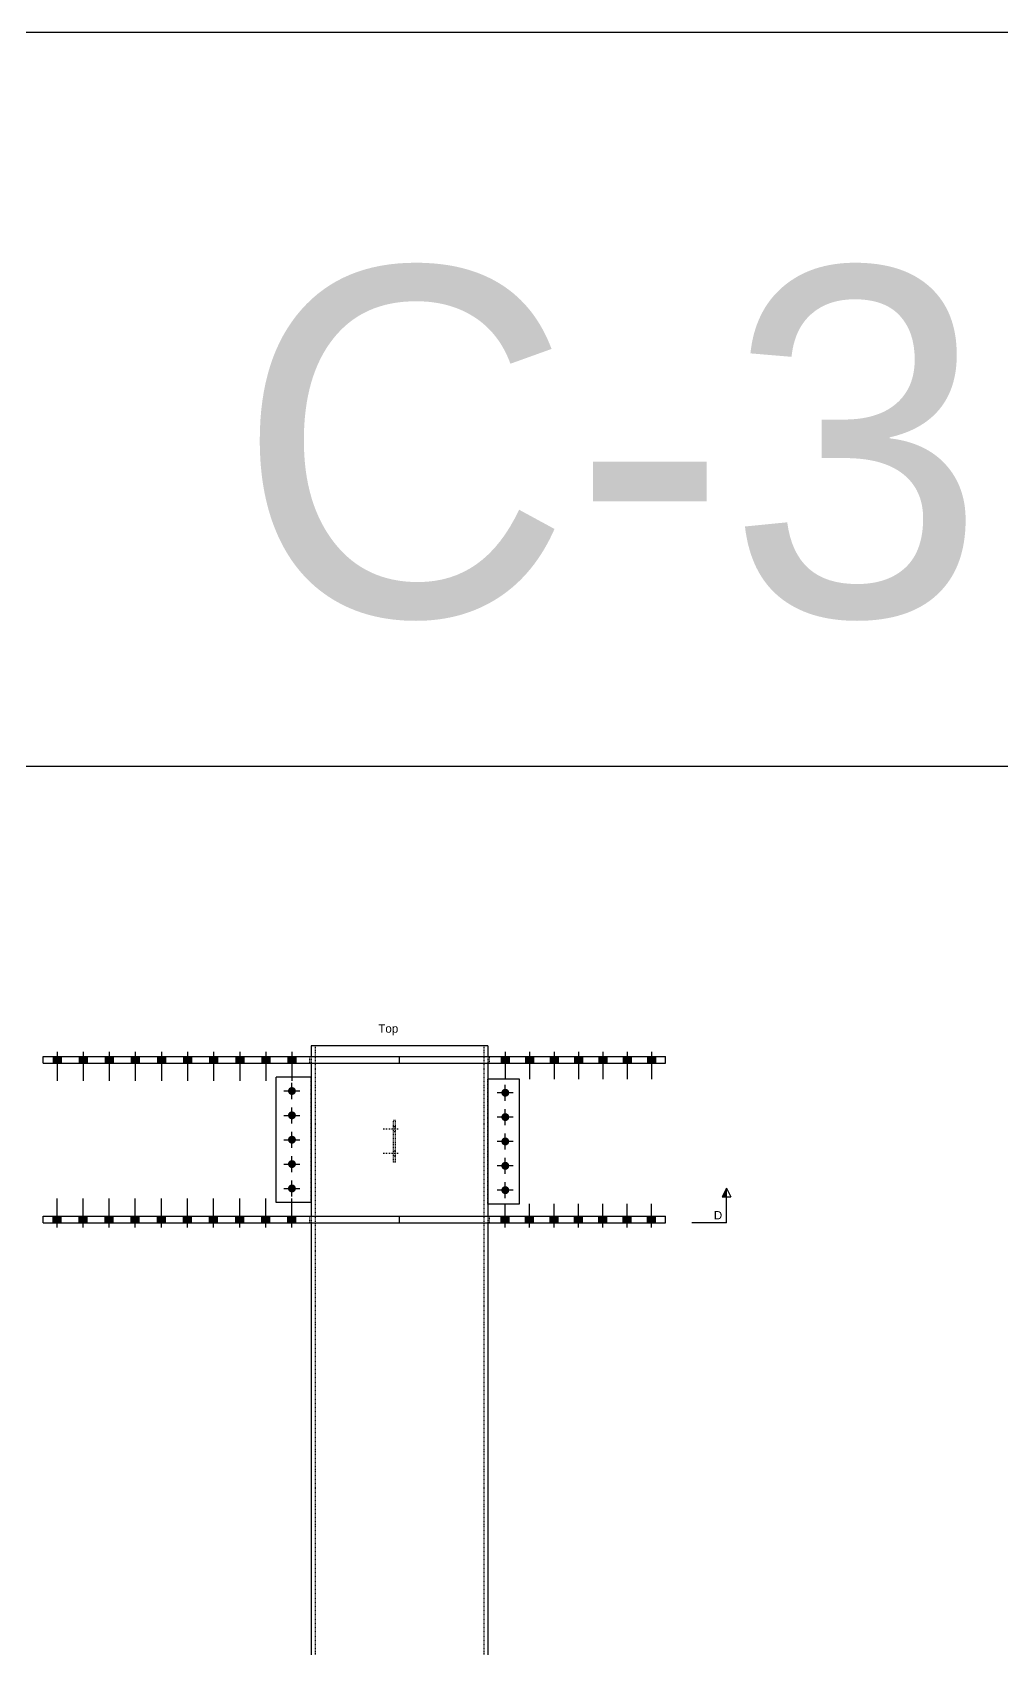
# Model space of a CAD drawing. Header units: millimetres. Extents: x 15962 to 71432, y 9666 to 72266.
# Drawn here: x 41754 to 44539, y 42406 to 47051 of the extents above; entities that cross this region are included whole.
import ezdxf
from ezdxf.enums import TextEntityAlignment as Align

# ---------------------------------------------------------------- set-up
doc = ezdxf.new("R2010")
doc.units = ezdxf.units.MM
doc.header["$LTSCALE"] = 2
doc.linetypes.add('DXK_LINE_DOT1', pattern=[1.8814, 0.9407, -0.9407])
doc.linetypes.add('DXK_LINE_DOT2', pattern=[3.9198, 1.9599, -1.9599])
doc.styles.add('Arial', font='arial.ttf', dxfattribs={"height": 0.2})
doc.styles.add('Comic Sans MS', font='comic.ttf', dxfattribs={"height": 0.2})

msp = doc.modelspace()

# ---------------------------------------------------------------- hatches: boundary and pattern name
at = {"linetype": 'Continuous'}
for color, points in [(3, [(41836.5391, 44107.288), (41813.5391, 44107.288), (41813.5391, 44088.288), (41836.5391, 44088.288)]), (3, [(41836.5391, 44107.288), (41813.5391, 44107.288), (41813.5391, 44088.288), (41836.5391, 44088.288)]), (3, [(41911.5391, 44107.288), (41888.5391, 44107.288), (41888.5391, 44088.288), (41911.5391, 44088.288)]), (3, [(41911.5391, 44107.288), (41888.5391, 44107.288), (41888.5391, 44088.288), (41911.5391, 44088.288)]), (3, [(41986.5391, 44107.288), (41963.5391, 44107.288), (41963.5391, 44088.288), (41986.5391, 44088.288)]), (3, [(41986.5391, 44107.288), (41963.5391, 44107.288), (41963.5391, 44088.288), (41986.5391, 44088.288)]), (3, [(42061.5391, 44107.288), (42038.5391, 44107.288), (42038.5391, 44088.288), (42061.5391, 44088.288)]), (3, [(42061.5391, 44107.288), (42038.5391, 44107.288), (42038.5391, 44088.288), (42061.5391, 44088.288)]), (3, [(42136.5391, 44107.288), (42113.5391, 44107.288), (42113.5391, 44088.288), (42136.5391, 44088.288)]), (3, [(42136.5391, 44107.288), (42113.5391, 44107.288), (42113.5391, 44088.288), (42136.5391, 44088.288)]), (3, [(42211.5391, 44107.288), (42188.5391, 44107.288), (42188.5391, 44088.288), (42211.5391, 44088.288)]), (3, [(42211.5391, 44107.288), (42188.5391, 44107.288), (42188.5391, 44088.288), (42211.5391, 44088.288)]), (3, [(42286.5391, 44107.288), (42263.5391, 44107.288), (42263.5391, 44088.288), (42286.5391, 44088.288)]), (3, [(42286.5391, 44107.288), (42263.5391, 44107.288), (42263.5391, 44088.288), (42286.5391, 44088.288)]), (3, [(42361.5391, 44107.288), (42338.5391, 44107.288), (42338.5391, 44088.288), (42361.5391, 44088.288)]), (3, [(42361.5391, 44107.288), (42338.5391, 44107.288), (42338.5391, 44088.288), (42361.5391, 44088.288)]), (3, [(42436.5391, 44107.288), (42413.5391, 44107.288), (42413.5391, 44088.288), (42436.5391, 44088.288)]), (3, [(42436.5391, 44107.288), (42413.5391, 44107.288), (42413.5391, 44088.288), (42436.5391, 44088.288)]), (3, [(42511.5391, 44107.288), (42488.5391, 44107.288), (42488.5391, 44088.288), (42511.5391, 44088.288)]), (3, [(42511.5391, 44107.288), (42488.5391, 44107.288), (42488.5391, 44088.288), (42511.5391, 44088.288)]), (3, [(43101.5211, 44088.288), (43124.5211, 44088.288), (43124.5211, 44107.288), (43101.5211, 44107.288)]), (3, [(43101.5318, 44088.288), (43124.5318, 44088.288), (43124.5318, 44107.288), (43101.5318, 44107.288)]), (3, [(43171.5211, 44088.288), (43194.5211, 44088.288), (43194.5211, 44107.288), (43171.5211, 44107.288)]), (3, [(43171.5318, 44088.288), (43194.5318, 44088.288), (43194.5318, 44107.288), (43171.5318, 44107.288)]), (3, [(43241.5211, 44088.288), (43264.5211, 44088.288), (43264.5211, 44107.288), (43241.5211, 44107.288)]), (3, [(43241.5318, 44088.288), (43264.5318, 44088.288), (43264.5318, 44107.288), (43241.5318, 44107.288)]), (3, [(43311.5211, 44088.288), (43334.5211, 44088.288), (43334.5211, 44107.288), (43311.5211, 44107.288)]), (3, [(43311.5318, 44088.288), (43334.5318, 44088.288), (43334.5318, 44107.288), (43311.5318, 44107.288)]), (3, [(43381.5211, 44088.288), (43404.5211, 44088.288), (43404.5211, 44107.288), (43381.5211, 44107.288)]), (3, [(43381.5318, 44088.288), (43404.5318, 44088.288), (43404.5318, 44107.288), (43381.5318, 44107.288)]), (3, [(43451.5211, 44088.288), (43474.5211, 44088.288), (43474.5211, 44107.288), (43451.5211, 44107.288)]), (3, [(43451.5318, 44088.288), (43474.5318, 44088.288), (43474.5318, 44107.288), (43451.5318, 44107.288)]), (3, [(43521.5211, 44088.288), (43544.5211, 44088.288), (43544.5211, 44107.288), (43521.5211, 44107.288)]), (3, [(43521.5318, 44088.288), (43544.5318, 44088.288), (43544.5318, 44107.288), (43521.5318, 44107.288)]), (3, [(42488.5463, 44008.288, -1), (42511.5463, 44008.288, -1)]), (3, [(43101.5318, 44003.288, -1), (43124.5318, 44003.288, -1)]), (3, [(42488.5463, 43938.288, -1), (42511.5463, 43938.288, -1)]), (3, [(43101.5318, 43933.288, -1), (43124.5318, 43933.288, -1)]), (3, [(42488.5463, 43868.288, -1), (42511.5463, 43868.288, -1)]), (3, [(43101.5318, 43863.288, -1), (43124.5318, 43863.288, -1)]), (3, [(42488.5463, 43798.288, -1), (42511.5463, 43798.288, -1)]), (3, [(43101.5318, 43793.288, -1), (43124.5318, 43793.288, -1)]), (3, [(42488.5463, 43728.288, -1), (42511.5463, 43728.288, -1)]), (3, [(43101.5318, 43723.288, -1), (43124.5318, 43723.288, -1)]), (30, [(43748.786, 43704.288), (43736.286, 43704.288), (43748.7859, 43729.288)]), (3, [(41836.5391, 43648.288), (41813.5391, 43648.288), (41813.5391, 43629.288), (41836.5391, 43629.288)]), (3, [(41836.5391, 43648.288), (41813.5391, 43648.288), (41813.5391, 43629.288), (41836.5391, 43629.288)]), (3, [(41911.5391, 43648.288), (41888.5391, 43648.288), (41888.5391, 43629.288), (41911.5391, 43629.288)]), (3, [(41911.5391, 43648.288), (41888.5391, 43648.288), (41888.5391, 43629.288), (41911.5391, 43629.288)]), (3, [(41986.5391, 43648.288), (41963.5391, 43648.288), (41963.5391, 43629.288), (41986.5391, 43629.288)]), (3, [(41986.5391, 43648.288), (41963.5391, 43648.288), (41963.5391, 43629.288), (41986.5391, 43629.288)]), (3, [(42061.5391, 43648.288), (42038.5391, 43648.288), (42038.5391, 43629.288), (42061.5391, 43629.288)]), (3, [(42061.5391, 43648.288), (42038.5391, 43648.288), (42038.5391, 43629.288), (42061.5391, 43629.288)]), (3, [(42136.5391, 43648.288), (42113.5391, 43648.288), (42113.5391, 43629.288), (42136.5391, 43629.288)]), (3, [(42136.5391, 43648.288), (42113.5391, 43648.288), (42113.5391, 43629.288), (42136.5391, 43629.288)]), (3, [(42211.5391, 43648.288), (42188.5391, 43648.288), (42188.5391, 43629.288), (42211.5391, 43629.288)]), (3, [(42211.5391, 43648.288), (42188.5391, 43648.288), (42188.5391, 43629.288), (42211.5391, 43629.288)]), (3, [(42286.5391, 43648.288), (42263.5391, 43648.288), (42263.5391, 43629.288), (42286.5391, 43629.288)]), (3, [(42286.5391, 43648.288), (42263.5391, 43648.288), (42263.5391, 43629.288), (42286.5391, 43629.288)]), (3, [(42361.5391, 43648.288), (42338.5391, 43648.288), (42338.5391, 43629.288), (42361.5391, 43629.288)]), (3, [(42361.5391, 43648.288), (42338.5391, 43648.288), (42338.5391, 43629.288), (42361.5391, 43629.288)]), (3, [(42436.5391, 43648.288), (42413.5391, 43648.288), (42413.5391, 43629.288), (42436.5391, 43629.288)]), (3, [(42436.5391, 43648.288), (42413.5391, 43648.288), (42413.5391, 43629.288), (42436.5391, 43629.288)]), (3, [(42511.5391, 43648.288), (42488.5391, 43648.288), (42488.5391, 43629.288), (42511.5391, 43629.288)]), (3, [(42511.5391, 43648.288), (42488.5391, 43648.288), (42488.5391, 43629.288), (42511.5391, 43629.288)]), (3, [(43101.5211, 43629.288), (43124.5211, 43629.288), (43124.5211, 43648.288), (43101.5211, 43648.288)]), (3, [(43101.5318, 43629.288), (43124.5318, 43629.288), (43124.5318, 43648.288), (43101.5318, 43648.288)]), (3, [(43171.5211, 43629.288), (43194.5211, 43629.288), (43194.5211, 43648.288), (43171.5211, 43648.288)]), (3, [(43171.5318, 43629.288), (43194.5318, 43629.288), (43194.5318, 43648.288), (43171.5318, 43648.288)]), (3, [(43241.5211, 43629.288), (43264.5211, 43629.288), (43264.5211, 43648.288), (43241.5211, 43648.288)]), (3, [(43241.5318, 43629.288), (43264.5318, 43629.288), (43264.5318, 43648.288), (43241.5318, 43648.288)]), (3, [(43311.5211, 43629.288), (43334.5211, 43629.288), (43334.5211, 43648.288), (43311.5211, 43648.288)]), (3, [(43311.5318, 43629.288), (43334.5318, 43629.288), (43334.5318, 43648.288), (43311.5318, 43648.288)]), (3, [(43381.5211, 43629.288), (43404.5211, 43629.288), (43404.5211, 43648.288), (43381.5211, 43648.288)]), (3, [(43381.5318, 43629.288), (43404.5318, 43629.288), (43404.5318, 43648.288), (43381.5318, 43648.288)]), (3, [(43451.5211, 43629.288), (43474.5211, 43629.288), (43474.5211, 43648.288), (43451.5211, 43648.288)]), (3, [(43451.5318, 43629.288), (43474.5318, 43629.288), (43474.5318, 43648.288), (43451.5318, 43648.288)]), (3, [(43521.5211, 43629.288), (43544.5211, 43629.288), (43544.5211, 43648.288), (43521.5211, 43648.288)]), (3, [(43521.5318, 43629.288), (43544.5318, 43629.288), (43544.5318, 43648.288), (43521.5318, 43648.288)])]:
    msp.add_hatch(color=color, dxfattribs=at).paths.add_polyline_path(points)

# ---------------------------------------------------------------- linework, layer by layer
msp.add_line((39646.1348, 44941.3608), (48637.8663, 44941.3608))
at = {"color": 7, "linetype": 'Continuous'}
for p, q in [((42555.0391, 44138.288), (42555.0391, 44107.288)), ((43063.0391, 44138.288), (42555.0391, 44138.288)), ((43063.0391, 44138.288), (43063.0391, 44107.288)), ((41785.0391, 44088.288), (41785.0391, 44107.288)), ((41785.0391, 44107.288), (43573.0318, 44107.288)), ((41785.0391, 44088.288), (43573.0318, 44088.288)), ((42555.0391, 44088.288), (42555.0391, 43648.288)), ((42809.0391, 44088.288), (42809.0391, 44107.288)), ((43063.0391, 44088.288), (43063.0391, 43648.288)), ((43573.0318, 44088.288), (43573.0318, 44107.288)), ((42455.0463, 43688.288), (42455.0463, 44048.288)), ((42555.0463, 44048.288), (42455.0463, 44048.288)), ((43063.0318, 44043.288), (43153.0318, 44043.288)), ((43153.0318, 44043.288), (43153.0318, 43683.288)), ((42555.0463, 43688.288), (42455.0463, 43688.288)), ((43153.0318, 43683.288), (43063.0318, 43683.288)), ((41785.0391, 43629.288), (41785.0391, 43648.288)), ((41785.0391, 43648.288), (43573.0318, 43648.288)), ((41785.0391, 43629.288), (43573.0318, 43629.288)), ((42555.0391, 43629.288), (42555.0391, 39857.288)), ((42809.0391, 43629.288), (42809.0391, 43648.288)), ((43063.0391, 43629.288), (43063.0391, 39857.288)), ((43573.0318, 43629.288), (43573.0318, 43648.288))]:
    msp.add_line(p, q, dxfattribs=at)
at = {"color": 7, "linetype": 'DXK_LINE_DOT1'}
for p, q in [((42567.0391, 44138.288), (42567.0391, 28907.288)), ((43051.0391, 44138.288), (43051.0391, 28907.288)), ((42550.0391, 44107.288), (42550.0391, 44088.288)), ((42555.0391, 44107.288), (42555.0391, 44088.288)), ((42809.039, 44088.288), (42809.039, 44107.288)), ((43063.0391, 44107.288), (43063.0391, 44088.288)), ((43068.0391, 44088.288), (43068.0391, 44107.288)), ((43573.0139, 44088.288), (43573.0139, 44107.288)), ((42555.0463, 43688.288), (42555.0463, 44048.288)), ((43063.0318, 43683.288), (43063.0318, 44043.288)), ((42791.5389, 43803.288), (42791.5389, 43923.288)), ((42797.5389, 43923.288), (42791.5389, 43923.288)), ((42797.5389, 43803.288), (42797.5389, 43923.288)), ((42797.5389, 43803.288), (42791.5389, 43803.288)), ((42550.0391, 43648.288), (42550.0391, 43629.288)), ((42555.0391, 43648.288), (42555.0391, 43629.288)), ((42809.039, 43629.288), (42809.039, 43648.288)), ((43063.0391, 43648.288), (43063.0391, 43629.288)), ((43068.0391, 43629.288), (43068.0391, 43648.288)), ((43573.0139, 43629.288), (43573.0139, 43648.288))]:
    msp.add_line(p, q, dxfattribs=at)
at = {"color": 3, "linetype": 'Continuous'}
for p, q in [((41813.5391, 44107.288), (41813.5391, 44088.288)), ((41813.5391, 44107.288), (41813.5391, 44088.288)), ((41825.0391, 44120.488), (41825.0391, 44037.288)), ((41825.0391, 44120.488), (41825.0391, 44037.288)), ((41836.5391, 44107.288), (41836.5391, 44088.288)), ((41836.5391, 44107.288), (41836.5391, 44088.288)), ((41888.5391, 44107.288), (41888.5391, 44088.288)), ((41888.5391, 44107.288), (41888.5391, 44088.288)), ((41900.0391, 44120.488), (41900.0391, 44037.288)), ((41900.0391, 44120.488), (41900.0391, 44037.288)), ((41911.5391, 44107.288), (41911.5391, 44088.288)), ((41911.5391, 44107.288), (41911.5391, 44088.288)), ((41963.5391, 44107.288), (41963.5391, 44088.288)), ((41963.5391, 44107.288), (41963.5391, 44088.288)), ((41975.0391, 44120.488), (41975.0391, 44037.288)), ((41975.0391, 44120.488), (41975.0391, 44037.288)), ((41986.5391, 44107.288), (41986.5391, 44088.288)), ((41986.5391, 44107.288), (41986.5391, 44088.288)), ((42038.5391, 44107.288), (42038.5391, 44088.288)), ((42038.5391, 44107.288), (42038.5391, 44088.288)), ((42050.0391, 44120.488), (42050.0391, 44037.288)), ((42050.0391, 44120.488), (42050.0391, 44037.288)), ((42061.5391, 44107.288), (42061.5391, 44088.288)), ((42061.5391, 44107.288), (42061.5391, 44088.288)), ((42113.5391, 44107.288), (42113.5391, 44088.288)), ((42113.5391, 44107.288), (42113.5391, 44088.288)), ((42125.0391, 44120.488), (42125.0391, 44037.288)), ((42125.0391, 44120.488), (42125.0391, 44037.288)), ((42136.5391, 44107.288), (42136.5391, 44088.288)), ((42136.5391, 44107.288), (42136.5391, 44088.288)), ((42188.5391, 44107.288), (42188.5391, 44088.288)), ((42188.5391, 44107.288), (42188.5391, 44088.288)), ((42200.0391, 44120.488), (42200.0391, 44037.288)), ((42200.0391, 44120.488), (42200.0391, 44037.288)), ((42211.5391, 44107.288), (42211.5391, 44088.288)), ((42211.5391, 44107.288), (42211.5391, 44088.288)), ((42263.5391, 44107.288), (42263.5391, 44088.288)), ((42263.5391, 44107.288), (42263.5391, 44088.288)), ((42275.0391, 44120.488), (42275.0391, 44037.288)), ((42275.0391, 44120.488), (42275.0391, 44037.288)), ((42286.5391, 44107.288), (42286.5391, 44088.288)), ((42286.5391, 44107.288), (42286.5391, 44088.288)), ((42338.5391, 44107.288), (42338.5391, 44088.288)), ((42338.5391, 44107.288), (42338.5391, 44088.288)), ((42350.0391, 44120.488), (42350.0391, 44037.288)), ((42350.0391, 44120.488), (42350.0391, 44037.288)), ((42361.5391, 44107.288), (42361.5391, 44088.288)), ((42361.5391, 44107.288), (42361.5391, 44088.288)), ((42413.5391, 44107.288), (42413.5391, 44088.288)), ((42413.5391, 44107.288), (42413.5391, 44088.288)), ((42425.0391, 44120.488), (42425.0391, 44037.288)), ((42425.0391, 44120.488), (42425.0391, 44037.288)), ((42436.5391, 44107.288), (42436.5391, 44088.288)), ((42436.5391, 44107.288), (42436.5391, 44088.288)), ((42488.5391, 44107.288), (42488.5391, 44088.288)), ((42488.5391, 44107.288), (42488.5391, 44088.288)), ((42500.0391, 44120.488), (42500.0391, 44037.288)), ((42500.0391, 44120.488), (42500.0391, 44037.288)), ((42511.5391, 44107.288), (42511.5391, 44088.288)), ((42511.5391, 44107.288), (42511.5391, 44088.288)), ((43101.5211, 44107.288), (43101.5211, 44088.288)), ((43101.5318, 44107.288), (43101.5318, 44088.288)), ((43113.0211, 44120.488), (43113.0211, 44042.288)), ((43113.0318, 44120.488), (43113.0318, 44042.288)), ((43124.5211, 44107.288), (43124.5211, 44088.288)), ((43124.5318, 44107.288), (43124.5318, 44088.288)), ((43171.5211, 44107.288), (43171.5211, 44088.288)), ((43171.5318, 44107.288), (43171.5318, 44088.288)), ((43183.0211, 44120.488), (43183.0211, 44042.288)), ((43183.0318, 44120.488), (43183.0318, 44042.288)), ((43194.5211, 44107.288), (43194.5211, 44088.288)), ((43194.5318, 44107.288), (43194.5318, 44088.288)), ((43241.5211, 44107.288), (43241.5211, 44088.288)), ((43241.5318, 44107.288), (43241.5318, 44088.288)), ((43253.0211, 44120.488), (43253.0211, 44042.288)), ((43253.0318, 44120.488), (43253.0318, 44042.288)), ((43264.5211, 44107.288), (43264.5211, 44088.288)), ((43264.5318, 44107.288), (43264.5318, 44088.288)), ((43311.5211, 44107.288), (43311.5211, 44088.288)), ((43311.5318, 44107.288), (43311.5318, 44088.288)), ((43323.0211, 44120.488), (43323.0211, 44042.288)), ((43323.0318, 44120.488), (43323.0318, 44042.288)), ((43334.5211, 44107.288), (43334.5211, 44088.288)), ((43334.5318, 44107.288), (43334.5318, 44088.288)), ((43381.5211, 44107.288), (43381.5211, 44088.288)), ((43381.5318, 44107.288), (43381.5318, 44088.288)), ((43393.0211, 44120.488), (43393.0211, 44042.288)), ((43393.0318, 44120.488), (43393.0318, 44042.288)), ((43404.5211, 44107.288), (43404.5211, 44088.288)), ((43404.5318, 44107.288), (43404.5318, 44088.288)), ((43451.5211, 44107.288), (43451.5211, 44088.288)), ((43451.5318, 44107.288), (43451.5318, 44088.288)), ((43463.0211, 44120.488), (43463.0211, 44042.288)), ((43463.0318, 44120.488), (43463.0318, 44042.288)), ((43474.5211, 44107.288), (43474.5211, 44088.288)), ((43474.5318, 44107.288), (43474.5318, 44088.288)), ((43521.5211, 44107.288), (43521.5211, 44088.288)), ((43521.5318, 44107.288), (43521.5318, 44088.288)), ((43533.0211, 44120.488), (43533.0211, 44042.288)), ((43533.0318, 44120.488), (43533.0318, 44042.288)), ((43544.5211, 44107.288), (43544.5211, 44088.288)), ((43544.5318, 44107.288), (43544.5318, 44088.288)), ((42477.0463, 44008.288), (42523.0463, 44008.288)), ((42500.0463, 43985.288), (42500.0463, 44031.288)), ((43136.0318, 44003.288), (43090.0318, 44003.288)), ((43113.0318, 43980.288), (43113.0318, 44026.288)), ((42500.0463, 43915.288), (42500.0463, 43961.288)), ((43113.0318, 43910.288), (43113.0318, 43956.288)), ((42477.0463, 43938.288), (42523.0463, 43938.288)), ((43136.0318, 43933.288), (43090.0318, 43933.288)), ((42477.0463, 43868.288), (42523.0463, 43868.288)), ((42500.0463, 43845.288), (42500.0463, 43891.288)), ((43136.0318, 43863.288), (43090.0318, 43863.288)), ((43113.0318, 43840.288), (43113.0318, 43886.288)), ((42500.0463, 43775.288), (42500.0463, 43821.288)), ((43113.0318, 43770.288), (43113.0318, 43816.288)), ((42477.0463, 43798.288), (42523.0463, 43798.288)), ((43136.0318, 43793.288), (43090.0318, 43793.288)), ((42477.0463, 43728.288), (42523.0463, 43728.288)), ((42500.0463, 43705.288), (42500.0463, 43751.288)), ((43136.0318, 43723.288), (43090.0318, 43723.288)), ((43113.0318, 43700.288), (43113.0318, 43746.288)), ((41825.0391, 43616.088), (41825.0391, 43699.288)), ((41825.0391, 43616.088), (41825.0391, 43699.288)), ((41900.0391, 43616.088), (41900.0391, 43699.288)), ((41900.0391, 43616.088), (41900.0391, 43699.288)), ((41975.0391, 43616.088), (41975.0391, 43699.288)), ((41975.0391, 43616.088), (41975.0391, 43699.288)), ((42050.0391, 43616.088), (42050.0391, 43699.288)), ((42050.0391, 43616.088), (42050.0391, 43699.288)), ((42125.0391, 43616.088), (42125.0391, 43699.288)), ((42125.0391, 43616.088), (42125.0391, 43699.288)), ((42200.0391, 43616.088), (42200.0391, 43699.288)), ((42200.0391, 43616.088), (42200.0391, 43699.288)), ((42275.0391, 43616.088), (42275.0391, 43699.288)), ((42275.0391, 43616.088), (42275.0391, 43699.288)), ((42350.0391, 43616.088), (42350.0391, 43699.288)), ((42350.0391, 43616.088), (42350.0391, 43699.288)), ((42425.0391, 43616.088), (42425.0391, 43699.288)), ((42425.0391, 43616.088), (42425.0391, 43699.288)), ((42500.0391, 43616.088), (42500.0391, 43699.288)), ((42500.0391, 43616.088), (42500.0391, 43699.288)), ((43113.0211, 43616.088), (43113.0211, 43684.288)), ((43113.0318, 43616.088), (43113.0318, 43684.288)), ((43183.0211, 43616.088), (43183.0211, 43684.288)), ((43183.0318, 43616.088), (43183.0318, 43684.288)), ((43253.0211, 43616.088), (43253.0211, 43684.288)), ((43253.0318, 43616.088), (43253.0318, 43684.288)), ((43323.0211, 43616.088), (43323.0211, 43684.288)), ((43323.0318, 43616.088), (43323.0318, 43684.288)), ((43393.0211, 43616.088), (43393.0211, 43684.288)), ((43393.0318, 43616.088), (43393.0318, 43684.288)), ((43463.0211, 43616.088), (43463.0211, 43684.288)), ((43463.0318, 43616.088), (43463.0318, 43684.288)), ((43533.0211, 43616.088), (43533.0211, 43684.288)), ((43533.0318, 43616.088), (43533.0318, 43684.288)), ((41813.5391, 43629.288), (41813.5391, 43648.288)), ((41813.5391, 43629.288), (41813.5391, 43648.288)), ((41836.5391, 43629.288), (41836.5391, 43648.288)), ((41836.5391, 43629.288), (41836.5391, 43648.288)), ((41888.5391, 43629.288), (41888.5391, 43648.288)), ((41888.5391, 43629.288), (41888.5391, 43648.288)), ((41911.5391, 43629.288), (41911.5391, 43648.288)), ((41911.5391, 43629.288), (41911.5391, 43648.288)), ((41963.5391, 43629.288), (41963.5391, 43648.288)), ((41963.5391, 43629.288), (41963.5391, 43648.288)), ((41986.5391, 43629.288), (41986.5391, 43648.288)), ((41986.5391, 43629.288), (41986.5391, 43648.288)), ((42038.5391, 43629.288), (42038.5391, 43648.288)), ((42038.5391, 43629.288), (42038.5391, 43648.288)), ((42061.5391, 43629.288), (42061.5391, 43648.288)), ((42061.5391, 43629.288), (42061.5391, 43648.288)), ((42113.5391, 43629.288), (42113.5391, 43648.288)), ((42113.5391, 43629.288), (42113.5391, 43648.288)), ((42136.5391, 43629.288), (42136.5391, 43648.288)), ((42136.5391, 43629.288), (42136.5391, 43648.288)), ((42188.5391, 43629.288), (42188.5391, 43648.288)), ((42188.5391, 43629.288), (42188.5391, 43648.288)), ((42211.5391, 43629.288), (42211.5391, 43648.288)), ((42211.5391, 43629.288), (42211.5391, 43648.288)), ((42263.5391, 43629.288), (42263.5391, 43648.288)), ((42263.5391, 43629.288), (42263.5391, 43648.288)), ((42286.5391, 43629.288), (42286.5391, 43648.288)), ((42286.5391, 43629.288), (42286.5391, 43648.288)), ((42338.5391, 43629.288), (42338.5391, 43648.288)), ((42338.5391, 43629.288), (42338.5391, 43648.288)), ((42361.5391, 43629.288), (42361.5391, 43648.288)), ((42361.5391, 43629.288), (42361.5391, 43648.288)), ((42413.5391, 43629.288), (42413.5391, 43648.288)), ((42413.5391, 43629.288), (42413.5391, 43648.288)), ((42436.5391, 43629.288), (42436.5391, 43648.288)), ((42436.5391, 43629.288), (42436.5391, 43648.288)), ((42488.5391, 43629.288), (42488.5391, 43648.288)), ((42488.5391, 43629.288), (42488.5391, 43648.288)), ((42511.5391, 43629.288), (42511.5391, 43648.288)), ((42511.5391, 43629.288), (42511.5391, 43648.288)), ((43101.5211, 43629.288), (43101.5211, 43648.288)), ((43101.5318, 43629.288), (43101.5318, 43648.288)), ((43124.5211, 43629.288), (43124.5211, 43648.288)), ((43124.5318, 43629.288), (43124.5318, 43648.288)), ((43171.5211, 43629.288), (43171.5211, 43648.288)), ((43171.5318, 43629.288), (43171.5318, 43648.288)), ((43194.5211, 43629.288), (43194.5211, 43648.288)), ((43194.5318, 43629.288), (43194.5318, 43648.288)), ((43241.5211, 43629.288), (43241.5211, 43648.288)), ((43241.5318, 43629.288), (43241.5318, 43648.288)), ((43264.5211, 43629.288), (43264.5211, 43648.288)), ((43264.5318, 43629.288), (43264.5318, 43648.288)), ((43311.5211, 43629.288), (43311.5211, 43648.288)), ((43311.5318, 43629.288), (43311.5318, 43648.288)), ((43334.5211, 43629.288), (43334.5211, 43648.288)), ((43334.5318, 43629.288), (43334.5318, 43648.288)), ((43381.5211, 43629.288), (43381.5211, 43648.288)), ((43381.5318, 43629.288), (43381.5318, 43648.288)), ((43404.5211, 43629.288), (43404.5211, 43648.288)), ((43404.5318, 43629.288), (43404.5318, 43648.288)), ((43451.5211, 43629.288), (43451.5211, 43648.288)), ((43451.5318, 43629.288), (43451.5318, 43648.288)), ((43474.5211, 43629.288), (43474.5211, 43648.288)), ((43474.5318, 43629.288), (43474.5318, 43648.288)), ((43521.5211, 43629.288), (43521.5211, 43648.288)), ((43521.5318, 43629.288), (43521.5318, 43648.288)), ((43544.5211, 43629.288), (43544.5211, 43648.288)), ((43544.5318, 43629.288), (43544.5318, 43648.288))]:
    msp.add_line(p, q, dxfattribs=at)
at = {"color": 3, "linetype": 'DXK_LINE_DOT2'}
for p, q in [((42805.4589, 43898.288), (42762.5389, 43898.288)), ((42805.4589, 43898.288), (42762.5389, 43898.288)), ((42797.5389, 43905.288), (42791.5389, 43905.288)), ((42797.5389, 43905.288), (42791.5389, 43905.288)), ((42797.5389, 43891.288), (42791.5389, 43891.288)), ((42797.5389, 43891.288), (42791.5389, 43891.288)), ((42805.4589, 43828.288), (42762.5389, 43828.288)), ((42805.4589, 43828.288), (42762.5389, 43828.288)), ((42797.5389, 43835.288), (42791.5389, 43835.288)), ((42797.5389, 43835.288), (42791.5389, 43835.288)), ((42797.5389, 43821.288), (42791.5389, 43821.288)), ((42797.5389, 43821.288), (42791.5389, 43821.288))]:
    msp.add_line(p, q, dxfattribs=at)
at = {"color": 30, "linetype": 'Continuous'}
for p, q in [((43748.7859, 43729.288), (43736.286, 43704.288)), ((43748.7859, 43729.288), (43761.286, 43704.2881)), ((43736.286, 43704.288), (43761.286, 43704.2881))]:
    msp.add_line(p, q, dxfattribs=at)
msp.add_lwpolyline([(39646.1348, 47050.6489), (48637.8663, 47050.6489), (48637.8663, 28358.4557), (39646.1348, 28358.4557)], close=True)

# ---------------------------------------------------------------- texts
at = {"color": 6, "style": 'Comic Sans MS'}
msp.add_text('C-3(1)', height=1000, dxfattribs=at).set_placement((44234.223, 45373.6042), align=Align.CENTER)

# ---------------------------------------------------------------- next in the draw order: wipeouts: each hides what was drawn before it
at = {"color": 0, "linetype": 'Continuous'}
for points in [[(42805.4578, 44175.788), (42805.4578, 44200.788), (42748.0359, 44200.788), (42748.0359, 44175.788)], [(43736.2859, 43639.288), (43736.2859, 43664.288), (43712.2137, 43664.288), (43712.2137, 43639.288)]]:
    msp.add_wipeout(points, dxfattribs=at)

# ---------------------------------------------------------------- next in the draw order: linework, layer by layer
at = {"color": 2, "linetype": 'Continuous'}
for q in [(43748.7859, 43729.288), (43648.7859, 43629.288)]:
    msp.add_line((43748.7859, 43629.288), q, dxfattribs=at)

# ---------------------------------------------------------------- next in the draw order: texts
at = {"color": 96, "linetype": 'Continuous', "style": 'Arial'}
for s, height, p in [('Top', 23.87695, (42748.0359, 44175.788)), ('D', 23.877, (43712.2137, 43639.288))]:
    msp.add_text(s, height=height, dxfattribs=at).set_placement(p)

doc.saveas('drawing.dxf')
